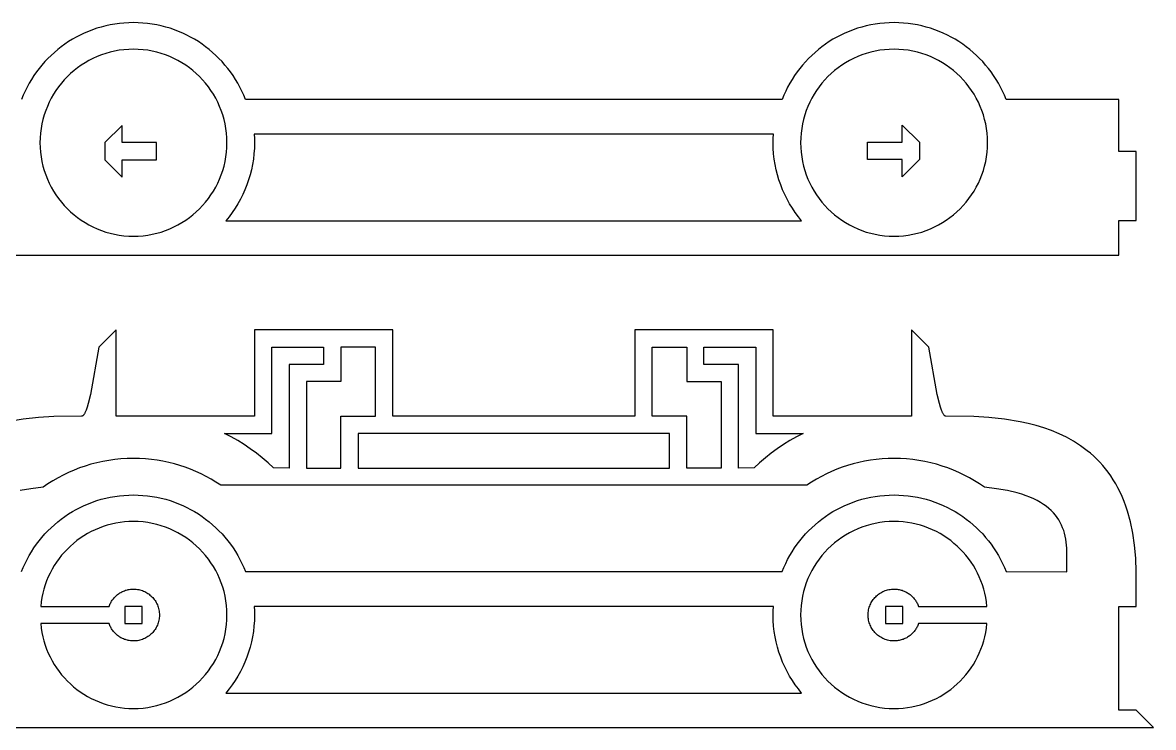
# Model space of a CAD drawing. Header units: inches. Extents: x -38 to 38, y -33.7 to 33.7.
# Drawn here: x -12.64 to 2.82, y -6.99 to 2.64 of the extents above; entities that cross this region are included whole.
import ezdxf

# ---------------------------------------------------------------- set-up
doc = ezdxf.new("R2010")
doc.units = ezdxf.units.IN
doc.header["$MEASUREMENT"] = 0
doc.layers.get('0').update_dxf_attribs({"color": 134})

msp = doc.modelspace()

# ---------------------------------------------------------------- linework, layer by layer
at = {"color": 121}
for points in [[(-14.191, -0.54), (2.344, -0.54), (2.344, -0.068), (2.58, -0.068), (2.58, 0.877), (2.344, 0.877), (2.344, 1.586), (0.804, 1.588), (0.781, 1.645), (0.755, 1.7), (0.728, 1.755), (0.698, 1.809), (0.667, 1.861), (0.634, 1.912), (0.599, 1.962), (0.562, 2.01), (0.524, 2.057), (0.484, 2.103), (0.442, 2.146), (0.399, 2.189), (0.354, 2.23), (0.308, 2.269), (0.26, 2.306), (0.211, 2.342), (0.16, 2.376), (0.108, 2.408), (0.055, 2.438), (0.001, 2.466), (-0.054, 2.492), (-0.111, 2.517), (-0.168, 2.539), (-0.227, 2.559), (-0.287, 2.576), (-0.347, 2.592), (-0.408, 2.605), (-0.471, 2.616), (-0.534, 2.625), (-0.597, 2.631), (-0.662, 2.635), (-0.727, 2.636), (-0.792, 2.635), (-0.856, 2.631), (-0.92, 2.625), (-0.983, 2.616), (-1.045, 2.605), (-1.106, 2.592), (-1.167, 2.576), (-1.226, 2.559), (-1.285, 2.539), (-1.342, 2.517), (-1.399, 2.492), (-1.454, 2.466), (-1.509, 2.438), (-1.562, 2.408), (-1.613, 2.376), (-1.664, 2.342), (-1.713, 2.306), (-1.761, 2.269), (-1.807, 2.23), (-1.852, 2.189), (-1.895, 2.146), (-1.937, 2.102), (-1.977, 2.057), (-2.016, 2.01), (-2.052, 1.962), (-2.087, 1.912), (-2.12, 1.861), (-2.152, 1.809), (-2.181, 1.755), (-2.208, 1.7), (-2.234, 1.644), (-2.257, 1.587), (-9.59, 1.588), (-9.613, 1.645), (-9.639, 1.701), (-9.666, 1.756), (-9.695, 1.809), (-9.727, 1.861), (-9.76, 1.912), (-9.795, 1.962), (-9.832, 2.01), (-9.87, 2.057), (-9.91, 2.103), (-9.952, 2.147), (-9.995, 2.189), (-10.04, 2.23), (-10.086, 2.269), (-10.134, 2.306), (-10.183, 2.342), (-10.234, 2.376), (-10.285, 2.408), (-10.339, 2.438), (-10.393, 2.466), (-10.448, 2.492), (-10.505, 2.517), (-10.562, 2.539), (-10.621, 2.559), (-10.68, 2.576), (-10.741, 2.592), (-10.802, 2.605), (-10.864, 2.616), (-10.927, 2.625), (-10.991, 2.631), (-11.055, 2.635), (-11.12, 2.636), (-11.185, 2.635), (-11.25, 2.631), (-11.313, 2.625), (-11.376, 2.616), (-11.439, 2.605), (-11.5, 2.592), (-11.56, 2.576), (-11.62, 2.559), (-11.679, 2.539), (-11.736, 2.517), (-11.793, 2.492), (-11.848, 2.466), (-11.902, 2.438), (-11.955, 2.408), (-12.007, 2.376), (-12.058, 2.342), (-12.107, 2.306), (-12.155, 2.269), (-12.201, 2.23), (-12.246, 2.189), (-12.289, 2.146), (-12.331, 2.103), (-12.371, 2.057), (-12.409, 2.01), (-12.446, 1.962), (-12.481, 1.912), (-12.514, 1.861), (-12.545, 1.809), (-12.575, 1.755), (-12.602, 1.7), (-12.627, 1.645), (-12.651, 1.588)], [(-14.664, -6.994), (2.817, -6.994), (2.58, -6.758), (2.344, -6.758), (2.344, -5.34), (2.58, -5.34), (2.58, -4.868), (2.575, -4.68), (2.56, -4.504), (2.536, -4.338), (2.504, -4.184), (2.465, -4.039), (2.442, -3.971), (2.417, -3.905), (2.391, -3.841), (2.363, -3.78), (2.333, -3.721), (2.302, -3.664), (2.269, -3.61), (2.235, -3.558), (2.199, -3.508), (2.162, -3.46), (2.124, -3.414), (2.084, -3.37), (2.043, -3.328), (2.001, -3.287), (1.958, -3.249), (1.914, -3.213), (1.822, -3.145), (1.727, -3.084), (1.629, -3.03), (1.528, -2.982), (1.425, -2.939), (1.32, -2.902), (1.214, -2.869), (1.106, -2.842), (0.998, -2.818), (0.782, -2.783), (0.569, -2.76), (0.362, -2.748), (-0.018, -2.742), (-0.019, -2.742), (-0.02, -2.742), (-0.021, -2.742), (-0.022, -2.741), (-0.023, -2.741), (-0.024, -2.741), (-0.025, -2.741), (-0.026, -2.74), (-0.027, -2.74), (-0.028, -2.74), (-0.028, -2.739), (-0.029, -2.739), (-0.031, -2.738), (-0.033, -2.736), (-0.035, -2.735), (-0.037, -2.733), (-0.039, -2.732), (-0.041, -2.73), (-0.043, -2.728), (-0.045, -2.725), (-0.048, -2.721), (-0.052, -2.715), (-0.056, -2.709), (-0.06, -2.702), (-0.063, -2.695), (-0.071, -2.679), (-0.078, -2.661), (-0.093, -2.618), (-0.108, -2.567), (-0.138, -2.446), (-0.254, -1.797), (-0.49, -1.561), (-0.49, -2.742), (-2.38, -2.742), (-2.38, -1.561), (-4.27, -1.561), (-4.27, -2.742), (-7.577, -2.742), (-7.577, -1.561), (-9.467, -1.561), (-9.467, -2.742), (-11.357, -2.742), (-11.357, -1.561), (-11.593, -1.797), (-11.709, -2.446), (-11.739, -2.567), (-11.754, -2.618), (-11.768, -2.661), (-11.776, -2.679), (-11.783, -2.695), (-11.787, -2.702), (-11.791, -2.709), (-11.795, -2.715), (-11.799, -2.721), (-11.802, -2.725), (-11.804, -2.728), (-11.806, -2.73), (-11.808, -2.732), (-11.81, -2.733), (-11.812, -2.735), (-11.814, -2.736), (-11.816, -2.738), (-11.818, -2.739), (-11.818, -2.739), (-11.819, -2.74), (-11.82, -2.74), (-11.821, -2.74), (-11.822, -2.741), (-11.823, -2.741), (-11.824, -2.741), (-11.825, -2.741), (-11.826, -2.742), (-11.827, -2.742), (-11.828, -2.742), (-11.829, -2.742), (-12.209, -2.748), (-12.416, -2.76), (-12.629, -2.783), (-12.845, -2.818)], [(-12.651, -4.866), (-12.627, -4.809), (-12.602, -4.753), (-12.575, -4.699), (-12.545, -4.645), (-12.514, -4.593), (-12.481, -4.542), (-12.446, -4.492), (-12.409, -4.444), (-12.371, -4.397), (-12.331, -4.351), (-12.289, -4.307), (-12.246, -4.265), (-12.201, -4.224), (-12.155, -4.185), (-12.107, -4.148), (-12.058, -4.112), (-12.007, -4.078), (-11.955, -4.046), (-11.902, -4.016), (-11.848, -3.988), (-11.793, -3.961), (-11.736, -3.937), (-11.679, -3.915), (-11.62, -3.895), (-11.56, -3.877), (-11.5, -3.862), (-11.439, -3.848), (-11.376, -3.837), (-11.313, -3.829), (-11.25, -3.823), (-11.185, -3.819), (-11.12, -3.817), (-11.055, -3.819), (-10.991, -3.823), (-10.927, -3.829), (-10.864, -3.837), (-10.802, -3.848), (-10.741, -3.862), (-10.68, -3.877), (-10.621, -3.895), (-10.562, -3.915), (-10.505, -3.937), (-10.448, -3.961), (-10.393, -3.988), (-10.339, -4.016), (-10.285, -4.046), (-10.234, -4.078), (-10.183, -4.112), (-10.134, -4.147), (-10.086, -4.185), (-10.04, -4.224), (-9.995, -4.265), (-9.952, -4.307), (-9.91, -4.351), (-9.87, -4.396), (-9.832, -4.443), (-9.795, -4.492), (-9.76, -4.541), (-9.727, -4.592), (-9.695, -4.645), (-9.666, -4.698), (-9.639, -4.753), (-9.613, -4.809), (-9.59, -4.866), (-2.257, -4.866), (-2.234, -4.809), (-2.208, -4.753), (-2.181, -4.699), (-2.152, -4.645), (-2.12, -4.593), (-2.087, -4.542), (-2.052, -4.492), (-2.016, -4.444), (-1.977, -4.397), (-1.937, -4.351), (-1.895, -4.307), (-1.852, -4.265), (-1.807, -4.224), (-1.761, -4.185), (-1.713, -4.148), (-1.664, -4.112), (-1.613, -4.078), (-1.562, -4.046), (-1.509, -4.016), (-1.454, -3.988), (-1.399, -3.961), (-1.342, -3.937), (-1.285, -3.915), (-1.226, -3.895), (-1.167, -3.877), (-1.106, -3.862), (-1.045, -3.848), (-0.983, -3.837), (-0.92, -3.829), (-0.856, -3.823), (-0.792, -3.819), (-0.727, -3.817), (-0.662, -3.819), (-0.597, -3.823), (-0.534, -3.829), (-0.471, -3.837), (-0.408, -3.848), (-0.347, -3.862), (-0.287, -3.877), (-0.227, -3.895), (-0.168, -3.915), (-0.111, -3.937), (-0.054, -3.961), (0.001, -3.988), (0.055, -4.016), (0.108, -4.046), (0.16, -4.078), (0.211, -4.112), (0.26, -4.148), (0.308, -4.185), (0.354, -4.224), (0.399, -4.265), (0.442, -4.307), (0.484, -4.351), (0.524, -4.397), (0.562, -4.444), (0.599, -4.492), (0.634, -4.542), (0.667, -4.593), (0.698, -4.645), (0.728, -4.699), (0.755, -4.753), (0.781, -4.809), (0.804, -4.866), (1.636, -4.868), (1.636, -4.632), (1.633, -4.545), (1.63, -4.503), (1.626, -4.462), (1.62, -4.421), (1.612, -4.381), (1.602, -4.342), (1.591, -4.304), (1.577, -4.267), (1.562, -4.23), (1.544, -4.195), (1.524, -4.16), (1.502, -4.126), (1.477, -4.094), (1.45, -4.062), (1.421, -4.031), (1.388, -4.002), (1.353, -3.973), (1.314, -3.946), (1.273, -3.92), (1.229, -3.895), (1.181, -3.872), (1.13, -3.85), (1.076, -3.829), (1.018, -3.809), (0.957, -3.791), (0.823, -3.759), (0.674, -3.732), (0.508, -3.712), (0.442, -3.667), (0.374, -3.624), (0.304, -3.584), (0.233, -3.546), (0.16, -3.511), (0.085, -3.479), (0.009, -3.449), (-0.068, -3.423), (-0.146, -3.399), (-0.226, -3.378), (-0.307, -3.36), (-0.389, -3.346), (-0.472, -3.334), (-0.556, -3.326), (-0.641, -3.321), (-0.727, -3.319), (-0.809, -3.321), (-0.891, -3.325), (-0.971, -3.333), (-1.051, -3.344), (-1.13, -3.357), (-1.208, -3.374), (-1.285, -3.393), (-1.361, -3.415), (-1.435, -3.439), (-1.508, -3.467), (-1.58, -3.497), (-1.651, -3.529), (-1.72, -3.564), (-1.788, -3.601), (-1.854, -3.641), (-1.919, -3.683), (-9.928, -3.683), (-9.993, -3.641), (-10.059, -3.601), (-10.127, -3.564), (-10.196, -3.529), (-10.267, -3.497), (-10.339, -3.467), (-10.412, -3.439), (-10.486, -3.415), (-10.562, -3.393), (-10.639, -3.374), (-10.717, -3.357), (-10.796, -3.344), (-10.876, -3.333), (-10.956, -3.325), (-11.038, -3.321), (-11.12, -3.319), (-11.206, -3.321), (-11.291, -3.326), (-11.375, -3.334), (-11.458, -3.346), (-11.54, -3.36), (-11.621, -3.378), (-11.701, -3.399), (-11.779, -3.423), (-11.856, -3.449), (-11.932, -3.479), (-12.007, -3.511), (-12.079, -3.546), (-12.151, -3.584), (-12.221, -3.624), (-12.289, -3.667), (-12.355, -3.712), (-12.521, -3.732), (-12.67, -3.759)]]:
    msp.add_lwpolyline(points, dxfattribs=at)
for points in [[(-9.843, 0.995), (-9.844, 1.061), (-9.849, 1.126), (-9.857, 1.19), (-9.869, 1.253), (-9.883, 1.314), (-9.9, 1.375), (-9.92, 1.434), (-9.943, 1.492), (-9.969, 1.549), (-9.997, 1.604), (-10.028, 1.658), (-10.061, 1.709), (-10.097, 1.76), (-10.135, 1.808), (-10.175, 1.854), (-10.217, 1.899), (-10.262, 1.941), (-10.308, 1.981), (-10.356, 2.019), (-10.406, 2.055), (-10.458, 2.088), (-10.512, 2.119), (-10.567, 2.147), (-10.623, 2.172), (-10.681, 2.195), (-10.741, 2.215), (-10.801, 2.233), (-10.863, 2.247), (-10.926, 2.258), (-10.99, 2.266), (-11.055, 2.271), (-11.12, 2.273), (-11.186, 2.271), (-11.251, 2.266), (-11.315, 2.258), (-11.378, 2.247), (-11.439, 2.233), (-11.5, 2.215), (-11.559, 2.195), (-11.617, 2.172), (-11.674, 2.147), (-11.729, 2.119), (-11.782, 2.088), (-11.834, 2.055), (-11.884, 2.019), (-11.933, 1.981), (-11.979, 1.941), (-12.023, 1.899), (-12.066, 1.854), (-12.106, 1.808), (-12.144, 1.76), (-12.18, 1.709), (-12.213, 1.658), (-12.244, 1.604), (-12.272, 1.549), (-12.297, 1.492), (-12.32, 1.434), (-12.34, 1.375), (-12.358, 1.314), (-12.372, 1.253), (-12.383, 1.19), (-12.391, 1.126), (-12.396, 1.061), (-12.398, 0.995), (-12.396, 0.93), (-12.391, 0.865), (-12.383, 0.801), (-12.372, 0.738), (-12.358, 0.676), (-12.34, 0.616), (-12.32, 0.556), (-12.297, 0.498), (-12.272, 0.442), (-12.244, 0.387), (-12.213, 0.333), (-12.18, 0.281), (-12.144, 0.231), (-12.106, 0.183), (-12.066, 0.137), (-12.023, 0.092), (-11.979, 0.05), (-11.933, 0.01), (-11.884, -0.028), (-11.834, -0.064), (-11.782, -0.097), (-11.729, -0.128), (-11.674, -0.156), (-11.617, -0.182), (-11.559, -0.205), (-11.5, -0.225), (-11.439, -0.242), (-11.378, -0.256), (-11.315, -0.267), (-11.251, -0.276), (-11.186, -0.28), (-11.12, -0.282), (-11.055, -0.28), (-10.99, -0.276), (-10.926, -0.267), (-10.863, -0.256), (-10.801, -0.242), (-10.741, -0.225), (-10.681, -0.205), (-10.623, -0.182), (-10.567, -0.156), (-10.512, -0.128), (-10.458, -0.097), (-10.406, -0.064), (-10.356, -0.028), (-10.308, 0.01), (-10.262, 0.05), (-10.217, 0.092), (-10.175, 0.137), (-10.135, 0.183), (-10.097, 0.231), (-10.061, 0.281), (-10.028, 0.333), (-9.997, 0.387), (-9.969, 0.442), (-9.943, 0.498), (-9.92, 0.556), (-9.9, 0.616), (-9.883, 0.676), (-9.869, 0.738), (-9.857, 0.801), (-9.849, 0.865), (-9.844, 0.93)], [(0.551, 0.995), (0.549, 1.061), (0.544, 1.126), (0.536, 1.19), (0.525, 1.253), (0.511, 1.314), (0.493, 1.375), (0.473, 1.434), (0.45, 1.492), (0.425, 1.549), (0.397, 1.604), (0.366, 1.658), (0.333, 1.709), (0.297, 1.76), (0.259, 1.808), (0.219, 1.854), (0.177, 1.899), (0.132, 1.941), (0.086, 1.981), (0.037, 2.019), (-0.013, 2.055), (-0.064, 2.088), (-0.118, 2.119), (-0.173, 2.147), (-0.23, 2.172), (-0.288, 2.195), (-0.347, 2.215), (-0.408, 2.233), (-0.469, 2.247), (-0.532, 2.258), (-0.596, 2.266), (-0.661, 2.271), (-0.727, 2.273), (-0.792, 2.271), (-0.857, 2.266), (-0.921, 2.258), (-0.984, 2.247), (-1.046, 2.233), (-1.106, 2.215), (-1.166, 2.195), (-1.224, 2.172), (-1.28, 2.147), (-1.335, 2.119), (-1.389, 2.088), (-1.441, 2.055), (-1.491, 2.019), (-1.539, 1.981), (-1.585, 1.941), (-1.63, 1.899), (-1.672, 1.854), (-1.712, 1.808), (-1.75, 1.76), (-1.786, 1.709), (-1.819, 1.658), (-1.85, 1.604), (-1.878, 1.549), (-1.904, 1.492), (-1.927, 1.434), (-1.947, 1.375), (-1.964, 1.314), (-1.978, 1.253), (-1.989, 1.19), (-1.998, 1.126), (-2.003, 1.061), (-2.004, 0.995), (-2.003, 0.93), (-1.998, 0.865), (-1.989, 0.801), (-1.978, 0.738), (-1.964, 0.676), (-1.947, 0.616), (-1.927, 0.556), (-1.904, 0.498), (-1.878, 0.442), (-1.85, 0.387), (-1.819, 0.333), (-1.786, 0.281), (-1.75, 0.231), (-1.712, 0.183), (-1.672, 0.137), (-1.63, 0.092), (-1.585, 0.05), (-1.539, 0.01), (-1.491, -0.028), (-1.441, -0.064), (-1.389, -0.097), (-1.335, -0.128), (-1.28, -0.156), (-1.224, -0.182), (-1.166, -0.205), (-1.106, -0.225), (-1.046, -0.242), (-0.984, -0.256), (-0.921, -0.267), (-0.857, -0.276), (-0.792, -0.28), (-0.727, -0.282), (-0.661, -0.28), (-0.596, -0.276), (-0.532, -0.267), (-0.469, -0.256), (-0.408, -0.242), (-0.347, -0.225), (-0.288, -0.205), (-0.23, -0.182), (-0.173, -0.156), (-0.118, -0.128), (-0.064, -0.097), (-0.013, -0.064), (0.037, -0.028), (0.086, 0.01), (0.132, 0.05), (0.177, 0.092), (0.219, 0.137), (0.259, 0.183), (0.297, 0.231), (0.333, 0.281), (0.366, 0.333), (0.397, 0.387), (0.425, 0.442), (0.45, 0.498), (0.473, 0.556), (0.493, 0.616), (0.511, 0.676), (0.525, 0.738), (0.536, 0.801), (0.544, 0.865), (0.549, 0.93)], [(-0.617, 1.237), (-0.381, 1.001), (-0.381, 0.765), (-0.617, 0.528), (-0.617, 0.765), (-1.089, 0.765), (-1.089, 1.001), (-0.617, 1.001)], [(-11.277, 1.232), (-11.513, 0.996), (-11.513, 0.76), (-11.277, 0.523), (-11.277, 0.76), (-10.804, 0.76), (-10.804, 0.996), (-11.277, 0.996)], [(-9.471, 1.114), (-9.468, 1.055), (-9.467, 0.995), (-9.468, 0.92), (-9.474, 0.845), (-9.482, 0.771), (-9.493, 0.698), (-9.508, 0.626), (-9.526, 0.556), (-9.547, 0.486), (-9.571, 0.418), (-9.597, 0.351), (-9.626, 0.286), (-9.659, 0.222), (-9.693, 0.16), (-9.73, 0.1), (-9.77, 0.041), (-9.812, -0.016), (-9.857, -0.071), (-1.99, -0.071), (-2.035, -0.016), (-2.077, 0.041), (-2.116, 0.1), (-2.154, 0.16), (-2.188, 0.222), (-2.22, 0.286), (-2.25, 0.351), (-2.276, 0.418), (-2.3, 0.486), (-2.321, 0.556), (-2.339, 0.626), (-2.353, 0.698), (-2.365, 0.771), (-2.373, 0.845), (-2.378, 0.92), (-2.38, 0.995), (-2.379, 1.055), (-2.376, 1.114)], [(-9.207, -3.447), (-9.282, -3.378), (-9.36, -3.312), (-9.441, -3.248), (-9.524, -3.187), (-9.609, -3.13), (-9.696, -3.075), (-9.785, -3.024), (-9.877, -2.976), (-9.231, -2.978), (-9.231, -1.797), (-8.522, -1.797), (-8.522, -2.033), (-8.994, -2.033), (-8.994, -3.45)], [(-8.286, -3.45), (-8.286, -2.742), (-7.813, -2.742), (-7.813, -1.797), (-8.286, -1.797), (-8.286, -2.269), (-8.758, -2.269), (-8.758, -3.45)], [(-4.034, -2.742), (-4.034, -1.797), (-3.561, -1.797), (-3.561, -2.269), (-3.089, -2.269), (-3.089, -3.45), (-3.561, -3.45), (-3.561, -2.742)], [(-2.64, -3.447), (-2.853, -3.45), (-2.853, -2.033), (-3.325, -2.033), (-3.325, -1.797), (-2.616, -1.797), (-2.616, -2.978), (-1.97, -2.976), (-2.062, -3.024), (-2.151, -3.075), (-2.238, -3.13), (-2.323, -3.187), (-2.406, -3.248), (-2.486, -3.312), (-2.564, -3.378)], [(-3.797, -2.978), (-8.049, -2.978), (-8.049, -3.45), (-3.797, -3.45)], [(-12.388, -5.34), (-11.454, -5.34), (-11.45, -5.327), (-11.444, -5.315), (-11.439, -5.303), (-11.432, -5.29), (-11.426, -5.279), (-11.419, -5.267), (-11.411, -5.256), (-11.403, -5.245), (-11.395, -5.235), (-11.386, -5.224), (-11.377, -5.214), (-11.368, -5.205), (-11.358, -5.196), (-11.348, -5.187), (-11.338, -5.178), (-11.327, -5.17), (-11.316, -5.163), (-11.305, -5.155), (-11.293, -5.149), (-11.281, -5.142), (-11.269, -5.136), (-11.256, -5.131), (-11.244, -5.126), (-11.231, -5.121), (-11.218, -5.117), (-11.204, -5.114), (-11.191, -5.111), (-11.177, -5.108), (-11.163, -5.106), (-11.149, -5.105), (-11.135, -5.104), (-11.12, -5.104), (-11.102, -5.104), (-11.084, -5.105), (-11.066, -5.108), (-11.049, -5.111), (-11.032, -5.115), (-11.015, -5.12), (-10.998, -5.125), (-10.982, -5.132), (-10.967, -5.139), (-10.951, -5.146), (-10.936, -5.155), (-10.922, -5.164), (-10.908, -5.174), (-10.895, -5.185), (-10.882, -5.196), (-10.87, -5.208), (-10.858, -5.22), (-10.847, -5.233), (-10.836, -5.246), (-10.826, -5.26), (-10.817, -5.274), (-10.808, -5.289), (-10.801, -5.305), (-10.794, -5.32), (-10.787, -5.336), (-10.782, -5.353), (-10.777, -5.37), (-10.773, -5.387), (-10.77, -5.404), (-10.767, -5.422), (-10.766, -5.44), (-10.766, -5.458), (-10.766, -5.477), (-10.767, -5.495), (-10.77, -5.512), (-10.773, -5.53), (-10.777, -5.547), (-10.782, -5.564), (-10.787, -5.58), (-10.794, -5.596), (-10.801, -5.612), (-10.808, -5.627), (-10.817, -5.642), (-10.826, -5.657), (-10.836, -5.67), (-10.847, -5.684), (-10.858, -5.697), (-10.87, -5.709), (-10.882, -5.721), (-10.895, -5.732), (-10.908, -5.742), (-10.922, -5.752), (-10.936, -5.762), (-10.951, -5.77), (-10.967, -5.778), (-10.982, -5.785), (-10.998, -5.791), (-11.015, -5.797), (-11.032, -5.802), (-11.049, -5.806), (-11.066, -5.809), (-11.084, -5.811), (-11.102, -5.812), (-11.12, -5.813), (-11.135, -5.813), (-11.149, -5.812), (-11.163, -5.81), (-11.177, -5.808), (-11.191, -5.806), (-11.204, -5.803), (-11.218, -5.799), (-11.231, -5.795), (-11.244, -5.791), (-11.256, -5.786), (-11.269, -5.78), (-11.281, -5.774), (-11.293, -5.768), (-11.305, -5.761), (-11.316, -5.754), (-11.327, -5.746), (-11.338, -5.738), (-11.348, -5.73), (-11.358, -5.721), (-11.368, -5.712), (-11.377, -5.702), (-11.386, -5.692), (-11.395, -5.682), (-11.403, -5.672), (-11.411, -5.661), (-11.419, -5.649), (-11.426, -5.638), (-11.432, -5.626), (-11.439, -5.614), (-11.444, -5.602), (-11.45, -5.589), (-11.454, -5.576), (-12.388, -5.576), (-12.382, -5.637), (-12.372, -5.697), (-12.36, -5.755), (-12.345, -5.813), (-12.328, -5.869), (-12.308, -5.925), (-12.285, -5.979), (-12.26, -6.032), (-12.233, -6.083), (-12.203, -6.133), (-12.172, -6.182), (-12.138, -6.229), (-12.102, -6.274), (-12.064, -6.318), (-12.024, -6.36), (-11.983, -6.4), (-11.939, -6.438), (-11.894, -6.474), (-11.847, -6.508), (-11.799, -6.54), (-11.749, -6.57), (-11.698, -6.598), (-11.645, -6.623), (-11.591, -6.646), (-11.536, -6.667), (-11.479, -6.685), (-11.422, -6.7), (-11.363, -6.713), (-11.304, -6.723), (-11.244, -6.73), (-11.182, -6.734), (-11.12, -6.736), (-11.055, -6.734), (-10.99, -6.729), (-10.926, -6.721), (-10.863, -6.71), (-10.801, -6.696), (-10.741, -6.678), (-10.681, -6.658), (-10.623, -6.635), (-10.567, -6.61), (-10.512, -6.582), (-10.458, -6.551), (-10.406, -6.518), (-10.356, -6.482), (-10.308, -6.444), (-10.262, -6.404), (-10.217, -6.361), (-10.175, -6.317), (-10.135, -6.271), (-10.097, -6.222), (-10.061, -6.172), (-10.028, -6.12), (-9.997, -6.067), (-9.969, -6.012), (-9.943, -5.955), (-9.92, -5.897), (-9.9, -5.838), (-9.883, -5.777), (-9.869, -5.716), (-9.857, -5.653), (-9.849, -5.589), (-9.844, -5.524), (-9.843, -5.458), (-9.844, -5.393), (-9.849, -5.328), (-9.857, -5.264), (-9.869, -5.201), (-9.883, -5.139), (-9.9, -5.079), (-9.92, -5.019), (-9.943, -4.961), (-9.969, -4.905), (-9.997, -4.85), (-10.028, -4.796), (-10.061, -4.744), (-10.097, -4.694), (-10.135, -4.646), (-10.175, -4.6), (-10.217, -4.555), (-10.262, -4.513), (-10.308, -4.473), (-10.356, -4.435), (-10.406, -4.399), (-10.458, -4.366), (-10.512, -4.335), (-10.567, -4.307), (-10.623, -4.281), (-10.681, -4.258), (-10.741, -4.238), (-10.801, -4.221), (-10.863, -4.207), (-10.926, -4.195), (-10.99, -4.187), (-11.055, -4.182), (-11.12, -4.181), (-11.182, -4.182), (-11.244, -4.187), (-11.304, -4.194), (-11.363, -4.204), (-11.422, -4.217), (-11.479, -4.232), (-11.536, -4.25), (-11.591, -4.271), (-11.645, -4.293), (-11.698, -4.319), (-11.749, -4.346), (-11.799, -4.376), (-11.847, -4.408), (-11.894, -4.442), (-11.939, -4.479), (-11.983, -4.517), (-12.024, -4.557), (-12.064, -4.599), (-12.102, -4.642), (-12.138, -4.688), (-12.172, -4.735), (-12.203, -4.783), (-12.233, -4.833), (-12.26, -4.885), (-12.285, -4.938), (-12.308, -4.992), (-12.328, -5.047), (-12.345, -5.104), (-12.36, -5.161), (-12.372, -5.22), (-12.382, -5.28)], [(0.541, -5.576), (-0.393, -5.576), (-0.397, -5.589), (-0.403, -5.602), (-0.408, -5.614), (-0.415, -5.626), (-0.421, -5.638), (-0.428, -5.649), (-0.436, -5.661), (-0.444, -5.672), (-0.452, -5.682), (-0.46, -5.692), (-0.469, -5.702), (-0.479, -5.712), (-0.489, -5.721), (-0.499, -5.73), (-0.509, -5.738), (-0.52, -5.746), (-0.531, -5.754), (-0.542, -5.761), (-0.554, -5.768), (-0.566, -5.774), (-0.578, -5.78), (-0.591, -5.786), (-0.603, -5.791), (-0.616, -5.795), (-0.629, -5.799), (-0.643, -5.803), (-0.656, -5.806), (-0.67, -5.808), (-0.684, -5.81), (-0.698, -5.812), (-0.712, -5.813), (-0.727, -5.813), (-0.745, -5.812), (-0.763, -5.811), (-0.781, -5.809), (-0.798, -5.806), (-0.815, -5.802), (-0.832, -5.797), (-0.848, -5.791), (-0.865, -5.785), (-0.88, -5.778), (-0.896, -5.77), (-0.91, -5.762), (-0.925, -5.752), (-0.939, -5.742), (-0.952, -5.732), (-0.965, -5.721), (-0.977, -5.709), (-0.989, -5.697), (-1, -5.684), (-1.011, -5.67), (-1.021, -5.657), (-1.03, -5.642), (-1.038, -5.627), (-1.046, -5.612), (-1.053, -5.596), (-1.06, -5.58), (-1.065, -5.564), (-1.07, -5.547), (-1.074, -5.53), (-1.077, -5.512), (-1.079, -5.495), (-1.081, -5.477), (-1.081, -5.458), (-1.081, -5.44), (-1.079, -5.422), (-1.077, -5.404), (-1.074, -5.387), (-1.07, -5.37), (-1.065, -5.353), (-1.06, -5.336), (-1.053, -5.32), (-1.046, -5.305), (-1.038, -5.289), (-1.03, -5.274), (-1.021, -5.26), (-1.011, -5.246), (-1, -5.233), (-0.989, -5.22), (-0.977, -5.208), (-0.965, -5.196), (-0.952, -5.185), (-0.939, -5.174), (-0.925, -5.164), (-0.91, -5.155), (-0.896, -5.146), (-0.88, -5.139), (-0.865, -5.132), (-0.848, -5.125), (-0.832, -5.12), (-0.815, -5.115), (-0.798, -5.111), (-0.781, -5.108), (-0.763, -5.105), (-0.745, -5.104), (-0.727, -5.104), (-0.712, -5.104), (-0.698, -5.105), (-0.684, -5.106), (-0.67, -5.108), (-0.656, -5.111), (-0.643, -5.114), (-0.629, -5.117), (-0.616, -5.121), (-0.603, -5.126), (-0.591, -5.131), (-0.578, -5.136), (-0.566, -5.142), (-0.554, -5.149), (-0.542, -5.155), (-0.531, -5.163), (-0.52, -5.17), (-0.509, -5.178), (-0.499, -5.187), (-0.489, -5.196), (-0.479, -5.205), (-0.469, -5.214), (-0.46, -5.224), (-0.452, -5.235), (-0.444, -5.245), (-0.436, -5.256), (-0.428, -5.267), (-0.421, -5.279), (-0.415, -5.29), (-0.408, -5.303), (-0.403, -5.315), (-0.397, -5.327), (-0.393, -5.34), (0.541, -5.34), (0.535, -5.28), (0.525, -5.22), (0.513, -5.161), (0.498, -5.104), (0.481, -5.047), (0.461, -4.992), (0.438, -4.938), (0.413, -4.885), (0.386, -4.833), (0.357, -4.783), (0.325, -4.735), (0.291, -4.688), (0.255, -4.642), (0.217, -4.599), (0.177, -4.557), (0.136, -4.517), (0.092, -4.479), (0.047, -4.442), (0, -4.408), (-0.048, -4.376), (-0.098, -4.346), (-0.149, -4.319), (-0.202, -4.293), (-0.256, -4.271), (-0.311, -4.25), (-0.367, -4.232), (-0.425, -4.217), (-0.483, -4.204), (-0.543, -4.194), (-0.603, -4.187), (-0.665, -4.182), (-0.727, -4.181), (-0.792, -4.182), (-0.857, -4.187), (-0.921, -4.195), (-0.984, -4.207), (-1.046, -4.221), (-1.106, -4.238), (-1.166, -4.258), (-1.224, -4.281), (-1.28, -4.307), (-1.335, -4.335), (-1.389, -4.366), (-1.441, -4.399), (-1.491, -4.435), (-1.539, -4.473), (-1.585, -4.513), (-1.63, -4.555), (-1.672, -4.6), (-1.712, -4.646), (-1.75, -4.694), (-1.786, -4.744), (-1.819, -4.796), (-1.85, -4.85), (-1.878, -4.905), (-1.904, -4.961), (-1.927, -5.019), (-1.947, -5.079), (-1.964, -5.139), (-1.978, -5.201), (-1.989, -5.264), (-1.998, -5.328), (-2.003, -5.393), (-2.004, -5.458), (-2.003, -5.524), (-1.998, -5.589), (-1.989, -5.653), (-1.978, -5.716), (-1.964, -5.777), (-1.947, -5.838), (-1.927, -5.897), (-1.904, -5.955), (-1.878, -6.012), (-1.85, -6.067), (-1.819, -6.12), (-1.786, -6.172), (-1.75, -6.222), (-1.712, -6.271), (-1.672, -6.317), (-1.63, -6.361), (-1.585, -6.404), (-1.539, -6.444), (-1.491, -6.482), (-1.441, -6.518), (-1.389, -6.551), (-1.335, -6.582), (-1.28, -6.61), (-1.224, -6.635), (-1.166, -6.658), (-1.106, -6.678), (-1.046, -6.696), (-0.984, -6.71), (-0.921, -6.721), (-0.857, -6.729), (-0.792, -6.734), (-0.727, -6.736), (-0.665, -6.734), (-0.603, -6.73), (-0.543, -6.723), (-0.483, -6.713), (-0.425, -6.7), (-0.367, -6.685), (-0.311, -6.667), (-0.256, -6.646), (-0.202, -6.623), (-0.149, -6.598), (-0.098, -6.57), (-0.048, -6.54), (0, -6.508), (0.047, -6.474), (0.092, -6.438), (0.136, -6.4), (0.177, -6.36), (0.217, -6.318), (0.255, -6.274), (0.291, -6.229), (0.325, -6.182), (0.357, -6.133), (0.386, -6.083), (0.413, -6.032), (0.438, -5.979), (0.461, -5.925), (0.481, -5.869), (0.498, -5.813), (0.513, -5.755), (0.525, -5.697), (0.535, -5.637)], [(-11.002, -5.34), (-11.238, -5.34), (-11.238, -5.576), (-11.002, -5.576)], [(-9.471, -5.34), (-9.468, -5.399), (-9.467, -5.458), (-9.468, -5.534), (-9.474, -5.609), (-9.482, -5.683), (-9.493, -5.756), (-9.508, -5.827), (-9.526, -5.898), (-9.547, -5.968), (-9.571, -6.036), (-9.597, -6.102), (-9.626, -6.168), (-9.659, -6.231), (-9.693, -6.293), (-9.73, -6.354), (-9.77, -6.413), (-9.812, -6.469), (-9.857, -6.524), (-1.99, -6.524), (-2.035, -6.469), (-2.077, -6.413), (-2.116, -6.354), (-2.154, -6.293), (-2.188, -6.231), (-2.22, -6.168), (-2.25, -6.102), (-2.276, -6.036), (-2.3, -5.968), (-2.321, -5.898), (-2.339, -5.827), (-2.353, -5.756), (-2.365, -5.683), (-2.373, -5.609), (-2.378, -5.534), (-2.38, -5.458), (-2.379, -5.399), (-2.376, -5.34)], [(-0.609, -5.34), (-0.845, -5.34), (-0.845, -5.576), (-0.609, -5.576)]]:
    msp.add_lwpolyline(points, close=True, dxfattribs=at)

doc.saveas('drawing.dxf')
